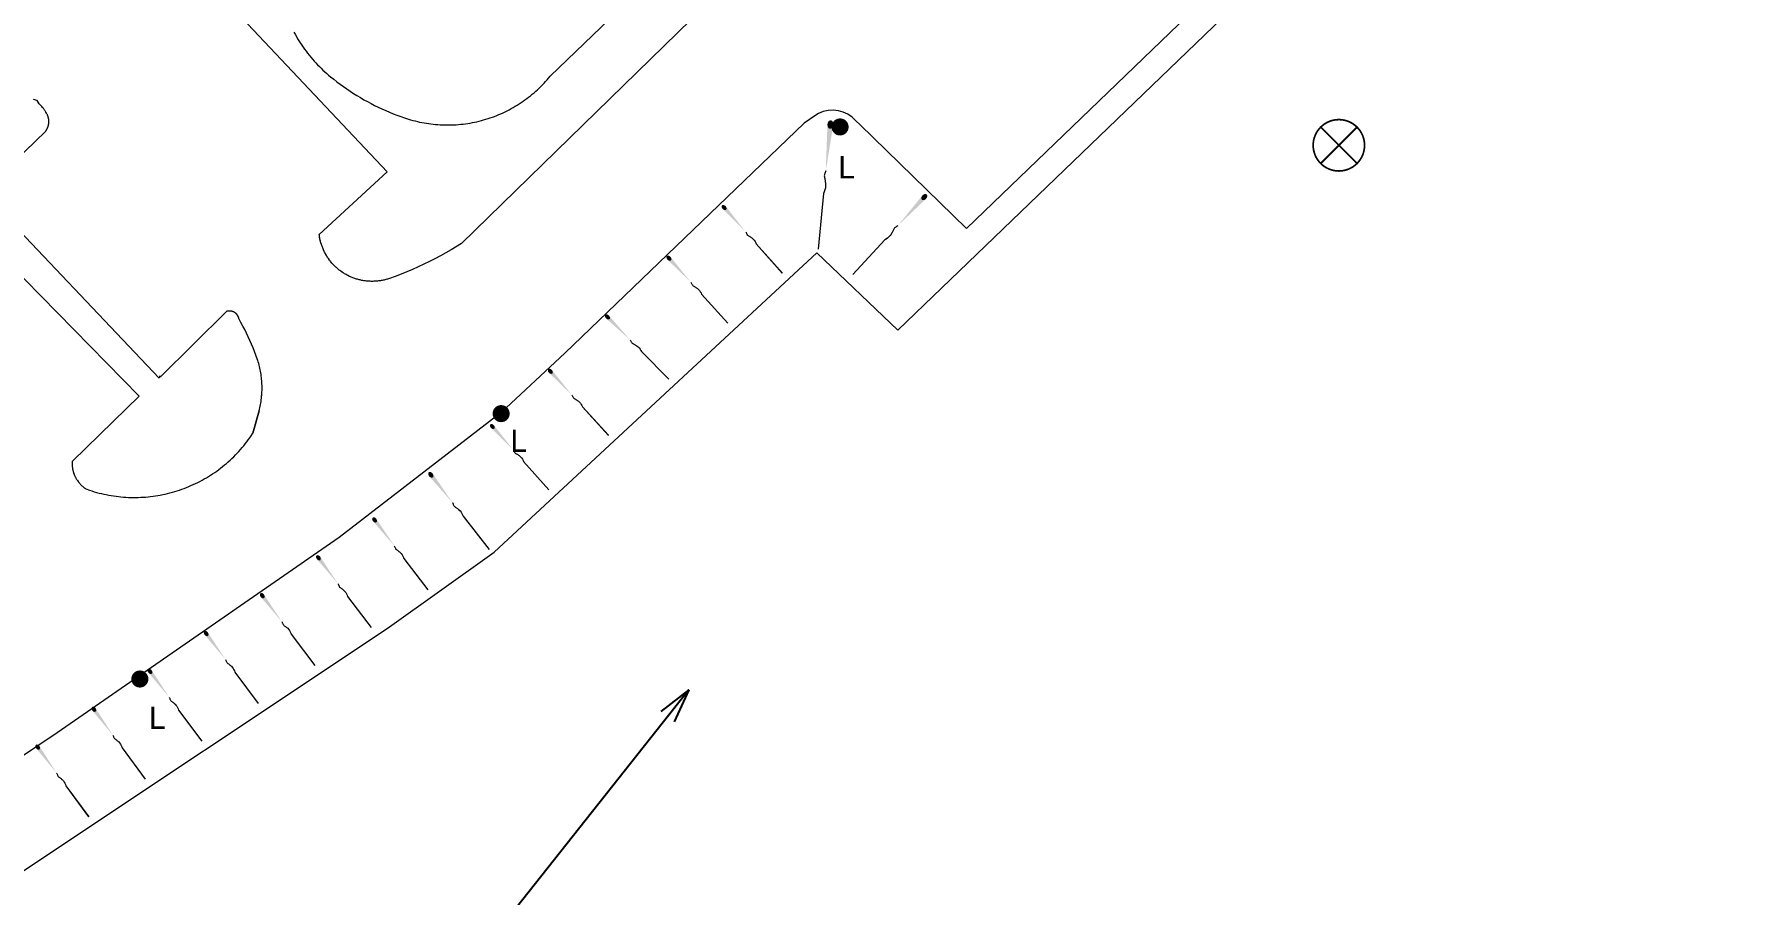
# Model space of a CAD drawing. Header units: millimetres. Extents: x 833924389 to 835767163, y 817400000 to 818811854.
# Drawn here: x 834333144 to 834432562, y 818081099 to 818131342 of the extents above; entities that cross this region are included whole.
import ezdxf

# ---------------------------------------------------------------- set-up
doc = ezdxf.new("R2010")
doc.units = ezdxf.units.MM
doc.header["$LTSCALE"] = 10
doc.header["$MEASUREMENT"] = 0
doc.layers.add('01_Base_Plan', color=5, linetype='Continuous', lineweight=5)
doc.layers.add('11_Text', color=7, linetype='Continuous', lineweight=25)
doc.layers.add('VPA0501S11', color=7, linetype='Continuous')
doc.styles.add('11NW23D$0$Style-WORKING', font='WORKING.shx')
doc.styles.add('1_2.5mm', font='arial.ttf', dxfattribs={"width": 0.8, "height": 0.0025})
doc.dimstyles.get("Standard").update_dxf_attribs({"dimtxt": 0.18, "dimasz": 0.18, "dimexe": 0.18, "dimexo": 0.0625, "dimgap": 0.09, "dimtad": 0, "dimtih": 1, "dimtoh": 1, "dimdec": 4, "dimzin": 1, "dimdsep": 46, "dimtxsty": '1_2.5mm', "dimcen": 0, "dimadec": 0, "dimazin": 0, "dimtfac": 1, "dimtdec": 4, "dimtofl": 0, "dimtmove": 0, "dimatfit": 3, "dimfxl": 0, "dimtolj": 1, "dimtzin": 1, "dimarcsym": 0})

# ---------------------------------------------------------------- blocks, each defined once
blk = doc.blocks.new('11NW23D$0$SLOPE_119')
at = {"layer": '01_Base_Plan', "linetype": 'Continuous'}
h = blk.add_hatch(color=256, dxfattribs=at)
edge = h.paths.add_edge_path()
edge.add_ellipse((0.249, 0), major_axis=(0.248, 0), ratio=0.683333, start_angle=0, end_angle=360)
blk.add_line((4.294, -0.001), (7.564, -0.001), dxfattribs=at)
at = {"layer": '01_Base_Plan', "linetype": 'Continuous', "flags": 128}
blk.add_lwpolyline([(2.969, -0.001), (3.019, -0.012), (3.068, -0.024), (3.118, -0.035), (3.168, -0.048), (3.217, -0.059), (3.267, -0.062), (3.317, -0.052), (3.366, -0.035), (3.416, -0.016), (3.466, -0.001), (3.516, 0.011), (3.565, 0.022), (3.615, 0.034), (3.665, 0.045), (3.714, 0.057), (3.829, 0.071), (3.954, 0.07), (4.079, 0.053), (4.195, 0.028), (4.294, -0.001)], dxfattribs=at)
at = {"layer": '01_Base_Plan', "linetype": 'Continuous', "extrusion": (0, 0, -1)}
blk.add_solid([(-2.969, -0.001), (-0.249, 0.17), (-0.249, -0.17)], dxfattribs=at)
blk = doc.blocks.new('11NW23D$0$SLOPE_121')
at = {"layer": '01_Base_Plan', "linetype": 'Continuous'}
h = blk.add_hatch(color=256, dxfattribs=at)
edge = h.paths.add_edge_path()
edge.add_ellipse((0.209, 0), major_axis=(0.209, 0), ratio=0.683333, start_angle=0, end_angle=360)
blk.add_line((3.609, -0.001), (6.356, -0.001), dxfattribs=at)
at = {"layer": '01_Base_Plan', "linetype": 'Continuous', "flags": 128}
blk.add_lwpolyline([(2.494, -0.001), (2.536, -0.011), (2.578, -0.02), (2.62, -0.03), (2.661, -0.04), (2.704, -0.049), (2.745, -0.052), (2.788, -0.044), (2.829, -0.029), (2.871, -0.013), (2.913, -0.001), (2.954, 0.009), (2.995, 0.019), (3.038, 0.028), (3.08, 0.038), (3.121, 0.048), (3.218, 0.061), (3.323, 0.058), (3.427, 0.045), (3.526, 0.024), (3.609, -0.001)], dxfattribs=at)
at = {"layer": '01_Base_Plan', "linetype": 'Continuous', "extrusion": (0, 0, -1)}
blk.add_solid([(-2.494, -0.001), (-0.209, 0.143), (-0.21, -0.143)], dxfattribs=at)
blk = doc.blocks.new('11NW23D$0$SLOPE_122')
at = {"layer": '01_Base_Plan', "linetype": 'Continuous'}
h = blk.add_hatch(color=256, dxfattribs=at)
edge = h.paths.add_edge_path()
edge.add_ellipse((0.174, 0), major_axis=(0.174, 0), ratio=0.683333, start_angle=0, end_angle=360)
blk.add_line((3.007, -0.001), (5.296, 0), dxfattribs=at)
at = {"layer": '01_Base_Plan', "linetype": 'Continuous', "flags": 128}
blk.add_lwpolyline([(2.078, -0.001), (2.114, -0.009), (2.148, -0.017), (2.183, -0.025), (2.218, -0.033), (2.252, -0.041), (2.287, -0.044), (2.323, -0.037), (2.358, -0.025), (2.392, -0.011), (2.427, -0.001), (2.461, 0.008), (2.496, 0.015), (2.531, 0.023), (2.565, 0.032), (2.6, 0.039), (2.681, 0.051), (2.768, 0.048), (2.856, 0.037), (2.937, 0.02), (3.007, -0.001)], dxfattribs=at)
at = {"layer": '01_Base_Plan', "linetype": 'Continuous'}
blk.add_solid([(2.078, -0.001), (0.174, 0.118), (0.174, -0.119)], dxfattribs=at)
blk = doc.blocks.new('11NW23D$0$SLOPE_124')
at = {"layer": '01_Base_Plan', "linetype": 'Continuous'}
h = blk.add_hatch(color=256, dxfattribs=at)
edge = h.paths.add_edge_path()
edge.add_ellipse((0.174, 0), major_axis=(0.174, 0), ratio=0.683333, start_angle=0, end_angle=360)
blk.add_line((3.004, 0), (5.292, -0.001), dxfattribs=at)
at = {"layer": '01_Base_Plan', "linetype": 'Continuous', "flags": 128}
blk.add_lwpolyline([(2.077, 0), (2.112, -0.009), (2.147, -0.017), (2.181, -0.025), (2.216, -0.033), (2.251, -0.041), (2.286, -0.043), (2.321, -0.037), (2.355, -0.025), (2.39, -0.011), (2.425, -0.001), (2.46, 0.007), (2.495, 0.016), (2.529, 0.024), (2.565, 0.032), (2.599, 0.04), (2.679, 0.051), (2.766, 0.049), (2.854, 0.038), (2.935, 0.02), (3.004, 0)], dxfattribs=at)
at = {"layer": '01_Base_Plan', "linetype": 'Continuous'}
blk.add_solid([(2.077, 0), (0.174, 0.119), (0.174, -0.119)], dxfattribs=at)
blk = doc.blocks.new('11NW23D$0$SLOPE_126')
at = {"layer": '01_Base_Plan', "linetype": 'Continuous'}
h = blk.add_hatch(color=256, dxfattribs=at)
edge = h.paths.add_edge_path()
edge.add_ellipse((0.173, 0), major_axis=(0.174, 0), ratio=0.683333, start_angle=0, end_angle=360)
blk.add_line((3.001, -0.001), (5.286, -0.001), dxfattribs=at)
at = {"layer": '01_Base_Plan', "linetype": 'Continuous', "flags": 128}
blk.add_lwpolyline([(2.074, -0.001), (2.109, -0.009), (2.144, -0.017), (2.179, -0.026), (2.214, -0.033), (2.249, -0.041), (2.283, -0.044), (2.318, -0.037), (2.353, -0.025), (2.387, -0.012), (2.422, -0.001), (2.457, 0.007), (2.492, 0.015), (2.526, 0.023), (2.561, 0.031), (2.596, 0.039), (2.676, 0.05), (2.763, 0.048), (2.85, 0.037), (2.932, 0.02), (3.001, -0.001)], dxfattribs=at)
at = {"layer": '01_Base_Plan', "linetype": 'Continuous', "extrusion": (0, 0, -1)}
blk.add_solid([(-2.074, -0.001), (-0.173, 0.119), (-0.173, -0.119)], dxfattribs=at)
blk = doc.blocks.new('11NW23D$0$SLOPE_128')
at = {"layer": '01_Base_Plan', "linetype": 'Continuous'}
h = blk.add_hatch(color=256, dxfattribs=at)
edge = h.paths.add_edge_path()
edge.add_ellipse((0.172, 0), major_axis=(0.172, 0), ratio=0.683333, start_angle=0, end_angle=360)
blk.add_line((2.965, 0), (5.222, -0.001), dxfattribs=at)
at = {"layer": '01_Base_Plan', "linetype": 'Continuous', "flags": 128}
blk.add_lwpolyline([(2.049, -0.001), (2.084, -0.009), (2.117, -0.017), (2.152, -0.024), (2.187, -0.032), (2.221, -0.041), (2.255, -0.043), (2.289, -0.036), (2.324, -0.025), (2.358, -0.011), (2.393, -0.001), (2.427, 0.007), (2.461, 0.015), (2.496, 0.023), (2.53, 0.031), (2.564, 0.039), (2.643, 0.05), (2.729, 0.048), (2.816, 0.036), (2.897, 0.02), (2.965, 0)], dxfattribs=at)
at = {"layer": '01_Base_Plan', "linetype": 'Continuous', "extrusion": (0, 0, -1)}
blk.add_solid([(-2.049, -0.001), (-0.171, 0.117), (-0.172, -0.117)], dxfattribs=at)
blk = doc.blocks.new('11NW23D$0$SLOPE_129')
at = {"layer": '01_Base_Plan', "linetype": 'Continuous'}
h = blk.add_hatch(color=256, dxfattribs=at)
edge = h.paths.add_edge_path()
edge.add_ellipse((0.168, 0), major_axis=(0.168, 0), ratio=0.683333, start_angle=0, end_angle=360)
blk.add_line((2.904, -0.001), (5.117, -0.001), dxfattribs=at)
at = {"layer": '01_Base_Plan', "linetype": 'Continuous', "flags": 128}
blk.add_lwpolyline([(2.008, 0), (2.041, -0.008), (2.076, -0.016), (2.109, -0.024), (2.143, -0.032), (2.176, -0.04), (2.21, -0.042), (2.243, -0.036), (2.277, -0.024), (2.311, -0.01), (2.344, 0), (2.378, 0.007), (2.411, 0.015), (2.445, 0.023), (2.479, 0.031), (2.513, 0.038), (2.59, 0.048), (2.674, 0.047), (2.759, 0.036), (2.837, 0.019), (2.904, -0.001)], dxfattribs=at)
at = {"layer": '01_Base_Plan', "linetype": 'Continuous'}
blk.add_solid([(2.008, 0), (0.169, 0.115), (0.168, -0.115)], dxfattribs=at)
blk = doc.blocks.new('11NW23D$0$SLOPE_131')
at = {"layer": '01_Base_Plan', "linetype": 'Continuous'}
h = blk.add_hatch(color=256, dxfattribs=at)
edge = h.paths.add_edge_path()
edge.add_ellipse((0.188, 0), major_axis=(0.188, 0), ratio=0.683333, start_angle=0, end_angle=360)
blk.add_line((3.248, 0), (5.721, 0), dxfattribs=at)
at = {"layer": '01_Base_Plan', "linetype": 'Continuous', "flags": 128}
blk.add_lwpolyline([(2.246, -0.001), (2.283, -0.01), (2.321, -0.018), (2.358, -0.027), (2.396, -0.035), (2.433, -0.044), (2.471, -0.047), (2.509, -0.04), (2.546, -0.027), (2.584, -0.012), (2.622, -0.001), (2.659, 0.008), (2.697, 0.017), (2.734, 0.026), (2.772, 0.034), (2.809, 0.043), (2.896, 0.054), (2.991, 0.052), (3.086, 0.04), (3.173, 0.021), (3.248, 0)], dxfattribs=at)
at = {"layer": '01_Base_Plan', "linetype": 'Continuous'}
blk.add_solid([(2.246, -0.001), (0.188, 0.128), (0.188, -0.128)], dxfattribs=at)
blk = doc.blocks.new('11NW23D$0$SLOPE_132')
at = {"layer": '01_Base_Plan', "linetype": 'Continuous'}
h = blk.add_hatch(color=256, dxfattribs=at)
edge = h.paths.add_edge_path()
edge.add_ellipse((0.174, 0), major_axis=(0.174, 0), ratio=0.683333, start_angle=0, end_angle=360)
blk.add_line((3.008, -0.001), (5.298, -0.001), dxfattribs=at)
at = {"layer": '01_Base_Plan', "linetype": 'Continuous', "flags": 128}
blk.add_lwpolyline([(2.079, -0.002), (2.114, -0.009), (2.149, -0.017), (2.183, -0.025), (2.219, -0.033), (2.254, -0.041), (2.289, -0.044), (2.323, -0.037), (2.358, -0.025), (2.393, -0.011), (2.427, -0.001), (2.462, 0.007), (2.497, 0.016), (2.532, 0.023), (2.567, 0.032), (2.601, 0.04), (2.682, 0.05), (2.77, 0.048), (2.857, 0.037), (2.939, 0.019), (3.008, -0.001)], dxfattribs=at)
at = {"layer": '01_Base_Plan', "linetype": 'Continuous', "extrusion": (0, 0, -1)}
blk.add_solid([(-2.079, -0.002), (-0.174, 0.119), (-0.175, -0.119)], dxfattribs=at)
blk = doc.blocks.new('11NW23D$0$SLOPE_134')
at = {"layer": '01_Base_Plan', "linetype": 'Continuous'}
h = blk.add_hatch(color=256, dxfattribs=at)
edge = h.paths.add_edge_path()
edge.add_ellipse((0.174, 0), major_axis=(0.174, 0), ratio=0.683333, start_angle=0, end_angle=360)
blk.add_line((3, -0.001), (5.285, 0), dxfattribs=at)
at = {"layer": '01_Base_Plan', "linetype": 'Continuous', "flags": 128}
blk.add_lwpolyline([(2.075, -0.001), (2.109, -0.009), (2.144, -0.017), (2.178, -0.025), (2.213, -0.033), (2.248, -0.042), (2.283, -0.044), (2.317, -0.036), (2.352, -0.025), (2.387, -0.011), (2.422, -0.001), (2.456, 0.008), (2.491, 0.016), (2.525, 0.023), (2.561, 0.032), (2.595, 0.039), (2.676, 0.05), (2.762, 0.048), (2.85, 0.037), (2.931, 0.02), (3, -0.001)], dxfattribs=at)
at = {"layer": '01_Base_Plan', "linetype": 'Continuous', "extrusion": (0, 0, -1)}
blk.add_solid([(-2.075, -0.001), (-0.173, 0.118), (-0.174, -0.119)], dxfattribs=at)
blk = doc.blocks.new('11NW23D$0$SLOPE_135')
at = {"layer": '01_Base_Plan', "linetype": 'Continuous'}
h = blk.add_hatch(color=256, dxfattribs=at)
edge = h.paths.add_edge_path()
edge.add_ellipse((0.174, 0), major_axis=(0.173, 0), ratio=0.683333, start_angle=0, end_angle=360)
blk.add_line((2.992, -0.001), (5.271, 0), dxfattribs=at)
at = {"layer": '01_Base_Plan', "linetype": 'Continuous', "flags": 128}
blk.add_lwpolyline([(2.069, -0.001), (2.103, -0.009), (2.139, -0.016), (2.173, -0.025), (2.207, -0.033), (2.243, -0.041), (2.277, -0.043), (2.311, -0.036), (2.346, -0.025), (2.381, -0.011), (2.416, -0.001), (2.45, 0.007), (2.485, 0.015), (2.519, 0.024), (2.554, 0.032), (2.588, 0.04), (2.669, 0.05), (2.755, 0.048), (2.842, 0.037), (2.923, 0.02), (2.992, -0.001)], dxfattribs=at)
at = {"layer": '01_Base_Plan', "linetype": 'Continuous', "extrusion": (0, 0, -1)}
blk.add_solid([(-2.069, -0.001), (-0.174, 0.118), (-0.174, -0.118)], dxfattribs=at)
blk = doc.blocks.new('11NW23D$0$SLOPE_137')
at = {"layer": '01_Base_Plan', "linetype": 'Continuous'}
h = blk.add_hatch(color=256, dxfattribs=at)
edge = h.paths.add_edge_path()
edge.add_ellipse((0.172, 0), major_axis=(0.173, 0), ratio=0.683333, start_angle=0, end_angle=360)
blk.add_line((2.984, -0.001), (5.257, -0.001), dxfattribs=at)
at = {"layer": '01_Base_Plan', "linetype": 'Continuous', "flags": 128}
blk.add_lwpolyline([(2.062, -0.001), (2.098, -0.008), (2.132, -0.016), (2.167, -0.025), (2.201, -0.033), (2.236, -0.041), (2.27, -0.043), (2.304, -0.036), (2.339, -0.025), (2.374, -0.011), (2.408, 0), (2.443, 0.008), (2.477, 0.015), (2.512, 0.023), (2.547, 0.031), (2.58, 0.04), (2.66, 0.05), (2.747, 0.048), (2.834, 0.037), (2.915, 0.02), (2.984, -0.001)], dxfattribs=at)
at = {"layer": '01_Base_Plan', "linetype": 'Continuous'}
blk.add_solid([(2.062, -0.001), (0.173, 0.118), (0.172, -0.118)], dxfattribs=at)
blk = doc.blocks.new('11NW23D$0$SLOPE_138')
at = {"layer": '01_Base_Plan', "linetype": 'Continuous'}
h = blk.add_hatch(color=256, dxfattribs=at)
edge = h.paths.add_edge_path()
edge.add_ellipse((0.172, 0), major_axis=(0.172, 0), ratio=0.683333, start_angle=0, end_angle=360)
blk.add_line((2.976, -0.001), (5.243, -0.001), dxfattribs=at)
at = {"layer": '01_Base_Plan', "linetype": 'Continuous', "flags": 128}
blk.add_lwpolyline([(2.058, 0), (2.092, -0.008), (2.127, -0.016), (2.161, -0.024), (2.195, -0.032), (2.23, -0.041), (2.264, -0.043), (2.298, -0.036), (2.333, -0.024), (2.368, -0.011), (2.402, -0.001), (2.436, 0.007), (2.471, 0.015), (2.505, 0.023), (2.54, 0.031), (2.574, 0.039), (2.654, 0.05), (2.74, 0.049), (2.827, 0.037), (2.908, 0.019), (2.976, -0.001)], dxfattribs=at)
at = {"layer": '01_Base_Plan', "linetype": 'Continuous', "extrusion": (0, 0, -1)}
blk.add_solid([(-2.058, 0), (-0.172, 0.118), (-0.172, -0.117)], dxfattribs=at)
blk = doc.blocks.new('11NW23D$0$SLOPE_140')
at = {"layer": '01_Base_Plan', "linetype": 'Continuous'}
h = blk.add_hatch(color=256, dxfattribs=at)
edge = h.paths.add_edge_path()
edge.add_ellipse((0.172, 0), major_axis=(0.172, 0), ratio=0.683333, start_angle=0, end_angle=360)
blk.add_line((2.969, 0), (5.229, -0.001), dxfattribs=at)
at = {"layer": '01_Base_Plan', "linetype": 'Continuous', "flags": 128}
blk.add_lwpolyline([(2.052, 0), (2.087, -0.008), (2.121, -0.016), (2.156, -0.025), (2.19, -0.032), (2.225, -0.041), (2.259, -0.043), (2.293, -0.035), (2.327, -0.024), (2.362, -0.011), (2.396, 0), (2.43, 0.008), (2.465, 0.016), (2.499, 0.024), (2.533, 0.032), (2.568, 0.04), (2.647, 0.05), (2.734, 0.048), (2.82, 0.037), (2.901, 0.02), (2.969, 0)], dxfattribs=at)
at = {"layer": '01_Base_Plan', "linetype": 'Continuous'}
blk.add_solid([(2.052, 0), (0.172, 0.118), (0.172, -0.117)], dxfattribs=at)
blk = doc.blocks.new('11NW23D$0$SLOPE_141')
at = {"layer": '01_Base_Plan', "linetype": 'Continuous'}
h = blk.add_hatch(color=256, dxfattribs=at)
edge = h.paths.add_edge_path()
edge.add_ellipse((0.171, 0), major_axis=(0.171, 0), ratio=0.683333, start_angle=0, end_angle=360)
blk.add_line((2.96, -0.001), (5.216, 0), dxfattribs=at)
at = {"layer": '01_Base_Plan', "linetype": 'Continuous', "flags": 128}
blk.add_lwpolyline([(2.047, -0.001), (2.081, -0.009), (2.115, -0.016), (2.15, -0.025), (2.184, -0.033), (2.219, -0.041), (2.253, -0.043), (2.287, -0.036), (2.321, -0.025), (2.355, -0.012), (2.39, -0.001), (2.425, 0.007), (2.458, 0.015), (2.493, 0.023), (2.527, 0.032), (2.561, 0.039), (2.641, 0.049), (2.726, 0.047), (2.812, 0.036), (2.892, 0.019), (2.96, -0.001)], dxfattribs=at)
at = {"layer": '01_Base_Plan', "linetype": 'Continuous', "extrusion": (0, 0, -1)}
blk.add_solid([(-2.047, -0.001), (-0.171, 0.116), (-0.172, -0.118)], dxfattribs=at)
blk = doc.blocks.new('11NW23D$0$UTILP')
at = {"layer": '01_Base_Plan', "linetype": 'Continuous'}
h = blk.add_hatch(color=256, dxfattribs=at)
edge = h.paths.add_edge_path()
edge.add_arc((0, 0), 0.5, 0, 360)
blk = doc.blocks.new('TerminatorOpen_0.5')
at = {"color": 0, "linetype": 'ByBlock', "lineweight": -2}
for q in [(-1, 0.25), (-1, 0), (-1, -0.25)]:
    blk.add_line((0, 0), q, dxfattribs=at)

msp = doc.modelspace()

# ---------------------------------------------------------------- hatches: boundary and pattern name
at = {"layer": '01_Base_Plan'}
h = msp.add_hatch(color=256, dxfattribs=at)
edge = h.paths.add_edge_path()
edge.add_ellipse((834379606, 818126064), major_axis=(-24, -247), ratio=0.683333, start_angle=0, end_angle=360)
h = msp.add_hatch(color=256, dxfattribs=at)
edge = h.paths.add_edge_path()
edge.add_ellipse((834373407, 818121217), major_axis=(115, -130), ratio=0.683333, start_angle=0, end_angle=360)
h = msp.add_hatch(color=256, dxfattribs=at)
edge = h.paths.add_edge_path()
edge.add_ellipse((834385087, 818121827), major_axis=(-142, -153), ratio=0.683333, start_angle=0, end_angle=360)
h = msp.add_hatch(color=256, dxfattribs=at)
edge = h.paths.add_edge_path()
edge.add_ellipse((834370187, 818118260), major_axis=(117, -129), ratio=0.683333, start_angle=0, end_angle=360)
h = msp.add_hatch(color=256, dxfattribs=at)
edge = h.paths.add_edge_path()
edge.add_ellipse((834366601, 818114832), major_axis=(122, -124), ratio=0.683333, start_angle=0, end_angle=360)
h = msp.add_hatch(color=256, dxfattribs=at)
edge = h.paths.add_edge_path()
edge.add_ellipse((834363267, 818111660), major_axis=(115, -127), ratio=0.683333, start_angle=0, end_angle=360)
h = msp.add_hatch(color=256, dxfattribs=at)
edge = h.paths.add_edge_path()
edge.add_ellipse((834359883, 818108440), major_axis=(112, -125), ratio=0.683333, start_angle=0, end_angle=360)
h = msp.add_hatch(color=256, dxfattribs=at)
edge = h.paths.add_edge_path()
edge.add_ellipse((834356295, 818105617), major_axis=(115, -148), ratio=0.683333, start_angle=0, end_angle=360)
h = msp.add_hatch(color=256, dxfattribs=at)
edge = h.paths.add_edge_path()
edge.add_ellipse((834353010, 818102986), major_axis=(105, -138), ratio=0.683333, start_angle=0, end_angle=360)
h = msp.add_hatch(color=256, dxfattribs=at)
edge = h.paths.add_edge_path()
edge.add_ellipse((834349735, 818100776), major_axis=(105, -138), ratio=0.683333, start_angle=0, end_angle=360)
h = msp.add_hatch(color=256, dxfattribs=at)
edge = h.paths.add_edge_path()
edge.add_ellipse((834346459, 818098566), major_axis=(104, -138), ratio=0.683333, start_angle=0, end_angle=360)
h = msp.add_hatch(color=256, dxfattribs=at)
edge = h.paths.add_edge_path()
edge.add_ellipse((834343184, 818096356), major_axis=(103, -138), ratio=0.683333, start_angle=0, end_angle=360)
h = msp.add_hatch(color=256, dxfattribs=at)
edge = h.paths.add_edge_path()
edge.add_ellipse((834339909, 818094146), major_axis=(102, -138), ratio=0.683333, start_angle=0, end_angle=360)
h = msp.add_hatch(color=256, dxfattribs=at)
edge = h.paths.add_edge_path()
edge.add_ellipse((834336633, 818091936), major_axis=(102, -138), ratio=0.683333, start_angle=0, end_angle=360)
h = msp.add_hatch(color=256, dxfattribs=at)
edge = h.paths.add_edge_path()
edge.add_ellipse((834333358, 818089725), major_axis=(101, -138), ratio=0.683333, start_angle=0, end_angle=360)

# ---------------------------------------------------------------- linework, layer by layer
for p, q in [((834379211, 818122038), (834378892, 818118784)), ((834382778, 818119332), (834380913, 818117315)), ((834375285, 818119096), (834376804, 818117383)), ((834372092, 818116167), (834373632, 818114475)), ((834368586, 818112819), (834370191, 818111192)), ((834365145, 818109593), (834366663, 818107923)), ((834361707, 818106400), (834363182, 818104751)), ((834358173, 818103202), (834359691, 818101250)), ((834354727, 818100732), (834356115, 818098910)), ((834351439, 818098522), (834352818, 818096700)), ((834348151, 818096312), (834349520, 818094490)), ((834344864, 818094101), (834346222, 818092279)), ((834341576, 818091891), (834342924, 818090069)), ((834338288, 818089681), (834339626, 818087859)), ((834335000, 818087471), (834336329, 818085649))]:
    msp.add_line(p, q, dxfattribs=at)
at = {"layer": '01_Base_Plan', "linetype": 'Continuous'}
msp.add_line((834346278, 818109350), (834345907, 818108041), dxfattribs=at)
at = {"layer": '01_Base_Plan', "linetype": 'Continuous', "flags": 128}
for points in [[(834348305, 818131456), (834348375, 818131327), (834348448, 818131198), (834348523, 818131071), (834348600, 818130945), (834348679, 818130821), (834348760, 818130697), (834348843, 818130576), (834348929, 818130456), (834349017, 818130337), (834349106, 818130220), (834349198, 818130104), (834349292, 818129990), (834349388, 818129878), (834349485, 818129767), (834349585, 818129659), (834349687, 818129551), (834349790, 818129446), (834349895, 818129343), (834350002, 818129241), (834350111, 818129141), (834350221, 818129043), (834350333, 818128947), (834350447, 818128854), (834350631, 818128704), (834350817, 818128559), (834351005, 818128416), (834351196, 818128277), (834351390, 818128141), (834351586, 818128008), (834351784, 818127879), (834351984, 818127753), (834352187, 818127631), (834352391, 818127513), (834352598, 818127398), (834352807, 818127286), (834353017, 818127179), (834353229, 818127075), (834353444, 818126974), (834353660, 818126878), (834353877, 818126785), (834354096, 818126696), (834354317, 818126611), (834354539, 818126530), (834354762, 818126453), (834354987, 818126379), (834355116, 818126340), (834355246, 818126304), (834355376, 818126270), (834355507, 818126238), (834355639, 818126208), (834355771, 818126181), (834355903, 818126156), (834356036, 818126134), (834356169, 818126113), (834356303, 818126095), (834356437, 818126080), (834356571, 818126066), (834356705, 818126055), (834356840, 818126047), (834356974, 818126040), (834357109, 818126036), (834357244, 818126035), (834357379, 818126036), (834357513, 818126039), (834357648, 818126044), (834357782, 818126052), (834357917, 818126062), (834358051, 818126075), (834358185, 818126090), (834358319, 818126107), (834358452, 818126126), (834358585, 818126148), (834358718, 818126172), (834358850, 818126199), (834358981, 818126228), (834359112, 818126259), (834359243, 818126292), (834359373, 818126328), (834359502, 818126366), (834359631, 818126406), (834359759, 818126448), (834359886, 818126493), (834360012, 818126540), (834360138, 818126589), (834360263, 818126640), (834360386, 818126693), (834360509, 818126749), (834360631, 818126806), (834360752, 818126866), (834360871, 818126928), (834360990, 818126992), (834361108, 818127058), (834361224, 818127126), (834361339, 818127196), (834361453, 818127268), (834361565, 818127342), (834361677, 818127418), (834361787, 818127496), (834361895, 818127576), (834362002, 818127658), (834362108, 818127742), (834362212, 818127827), (834362315, 818127914), (834362416, 818128003), (834362516, 818128094), (834362614, 818128187), (834362710, 818128281), (834362805, 818128377), (834362898, 818128474), (834362989, 818128573), (834363079, 818128674), (834363167, 818128776), (834363253, 818128880), (834415802, 818179402)], [(834268700, 818039890), (834310980, 818068170), (834353750, 818096640), (834359990, 818101110), (834378810, 818118580), (834383550, 818114060), (834422920, 818151970), (834427020, 818152100), (834432562, 818160364)], [(834422611, 818153761), (834387557, 818119990), (834381324, 818126064), (834381096, 818126286), (834380880, 818126494), (834380633, 818126663), (834380361, 818126790), (834380072, 818126869), (834379774, 818126900), (834379475, 818126881), (834379183, 818126813), (834378906, 818126698), (834378759, 818126606), (834378081, 818126141)], [(834387222, 818147557), (834358087, 818119120), (834357480, 818118749), (834357166, 818118569), (834356849, 818118394), (834356530, 818118225), (834356207, 818118062), (834355882, 818117904), (834355554, 818117751), (834355223, 818117605), (834354890, 818117464), (834354554, 818117330), (834354217, 818117201), (834353877, 818117078), (834353825, 818117060), (834353773, 818117044), (834353721, 818117029), (834353669, 818117014), (834353616, 818117001), (834353564, 818116988), (834353511, 818116976), (834353457, 818116966), (834353404, 818116956), (834353351, 818116947), (834353297, 818116939), (834353243, 818116932), (834353189, 818116926), (834353135, 818116920), (834353081, 818116916), (834353027, 818116913), (834352973, 818116911), (834352919, 818116909), (834352864, 818116909), (834352810, 818116909), (834352756, 818116911), (834352702, 818116913), (834352647, 818116917), (834352593, 818116921), (834352539, 818116926), (834352485, 818116932), (834352432, 818116940), (834352378, 818116948), (834352324, 818116957), (834352271, 818116966), (834352218, 818116977), (834352165, 818116989), (834352112, 818117002), (834352060, 818117016), (834352007, 818117030), (834351955, 818117045), (834351904, 818117062), (834351852, 818117079), (834351801, 818117097), (834351750, 818117116), (834351700, 818117136), (834351650, 818117157), (834351600, 818117179), (834351551, 818117201), (834351502, 818117225), (834351453, 818117249), (834351405, 818117274), (834351357, 818117300), (834351310, 818117327), (834351264, 818117354), (834351217, 818117383), (834351172, 818117412), (834351126, 818117442), (834351082, 818117473), (834351038, 818117504), (834350994, 818117537), (834350951, 818117570), (834350909, 818117603), (834350867, 818117638), (834350825, 818117673), (834350785, 818117709), (834350745, 818117746), (834350706, 818117784), (834350667, 818117822), (834350629, 818117860), (834350592, 818117900), (834350555, 818117940), (834350519, 818117980), (834350484, 818118022), (834350449, 818118064), (834350416, 818118106), (834350383, 818118149), (834350351, 818118193), (834350319, 818118237), (834350288, 818118282), (834350259, 818118327), (834350229, 818118373), (834350201, 818118419), (834350174, 818118466), (834350147, 818118513), (834350121, 818118561), (834350096, 818118609), (834350072, 818118658), (834350049, 818118707), (834350026, 818118756), (834350005, 818118806), (834349984, 818118856), (834349964, 818118907), (834349945, 818118957), (834349927, 818119009), (834349910, 818119060), (834349894, 818119112), (834349878, 818119164), (834349864, 818119216), (834349851, 818119269), (834349838, 818119322), (834349826, 818119375), (834349816, 818119428), (834349806, 818119481), (834349797, 818119534), (834349789, 818119588), (834349782, 818119642), (834353752, 818123293), (834344952, 818132618)], [(834340488, 818111393), (834340435, 818111260), (834330134, 818122107), (834333824, 818125684), (834333833, 818125697), (834333843, 818125710), (834333852, 818125723), (834333860, 818125736), (834333869, 818125750), (834333877, 818125763), (834333885, 818125777), (834333893, 818125791), (834333901, 818125805), (834333908, 818125819), (834333915, 818125834), (834333922, 818125848), (834333929, 818125863), (834333935, 818125877), (834333941, 818125892), (834333947, 818125907), (834333953, 818125922), (834333958, 818125937), (834333963, 818125953), (834333968, 818125968), (834333972, 818125983), (834333976, 818125999), (834333980, 818126014), (834333984, 818126030), (834333988, 818126045), (834333991, 818126061), (834333994, 818126077), (834333996, 818126092), (834333999, 818126108), (834334001, 818126124), (834334002, 818126140), (834334004, 818126156), (834334005, 818126172), (834334006, 818126188), (834334007, 818126204), (834334007, 818126220), (834334007, 818126236), (834334007, 818126252), (834334007, 818126268), (834334006, 818126284), (834334005, 818126300), (834334004, 818126316), (834334002, 818126332), (834334000, 818126348), (834333998, 818126363), (834333996, 818126379), (834333993, 818126395), (834333990, 818126411), (834333987, 818126426), (834333983, 818126442), (834333979, 818126458), (834333975, 818126473), (834333971, 818126488), (834333967, 818126504), (834333962, 818126519), (834333957, 818126534), (834333951, 818126549), (834333946, 818126564), (834333940, 818126579), (834333934, 818126594), (834333927, 818126609), (834333920, 818126623), (834333904, 818126656), (834333887, 818126689), (834333870, 818126722), (834333852, 818126754), (834333834, 818126786), (834333814, 818126817), (834333795, 818126848), (834333775, 818126879), (834333754, 818126910), (834333733, 818126940), (834333711, 818126970), (834333689, 818126999), (834333666, 818127028), (834333643, 818127057), (834333619, 818127085), (834333595, 818127113), (834333570, 818127140), (834333545, 818127167), (834333519, 818127193), (834333493, 818127220), (834333466, 818127245), (834333439, 818127270), (834333434, 818127275), (834333316, 818127469), (834333112, 818127532)], [(834328777, 818120899), (834339283, 818110203), (834337778, 818108743), (834335362, 818106400), (834335361, 818106368), (834335360, 818106336), (834335360, 818106304), (834335360, 818106272), (834335361, 818106241), (834335362, 818106209), (834335362, 818106204), (834335364, 818106177), (834335367, 818106145), (834335370, 818106114), (834335373, 818106082), (834335377, 818106051), (834335382, 818106019), (834335387, 818105988), (834335393, 818105957), (834335399, 818105925), (834335406, 818105894), (834335414, 818105863), (834335422, 818105833), (834335430, 818105802), (834335439, 818105772), (834335449, 818105741), (834335459, 818105711), (834335469, 818105681), (834335481, 818105651), (834335492, 818105622), (834335504, 818105592), (834335517, 818105563), (834335530, 818105534), (834335544, 818105505), (834335558, 818105477), (834335573, 818105449), (834335588, 818105421), (834335604, 818105393), (834335620, 818105366), (834335636, 818105339), (834335653, 818105312), (834335671, 818105285), (834335689, 818105259), (834335707, 818105233), (834335726, 818105208), (834335746, 818105182), (834335766, 818105158), (834335786, 818105133), (834335806, 818105109), (834335827, 818105085), (834335849, 818105062), (834335871, 818105038), (834335893, 818105016), (834335916, 818104993), (834335939, 818104972), (834335962, 818104950), (834335986, 818104929), (834336010, 818104908), (834336035, 818104888), (834336060, 818104868), (834336085, 818104849), (834336111, 818104830), (834336136, 818104812), (834336160, 818104795), (834336382, 818104719), (834336519, 818104675), (834336657, 818104633), (834336795, 818104593), (834336935, 818104556), (834337075, 818104522), (834337215, 818104489), (834337357, 818104460), (834337498, 818104432), (834337640, 818104408), (834337783, 818104385), (834337925, 818104365), (834338069, 818104348), (834338212, 818104333), (834338356, 818104321), (834338500, 818104311), (834338644, 818104304), (834338788, 818104299), (834338932, 818104297), (834339076, 818104297), (834339220, 818104300), (834339365, 818104305), (834339509, 818104313), (834339652, 818104323), (834339796, 818104336), (834339939, 818104351), (834340083, 818104369), (834340225, 818104389), (834340368, 818104412), (834340510, 818104437), (834340651, 818104465), (834340792, 818104495), (834340933, 818104528), (834341073, 818104563), (834341212, 818104601), (834341350, 818104641), (834341488, 818104683), (834341625, 818104728), (834341762, 818104775), (834341897, 818104825), (834342032, 818104876), (834342165, 818104931), (834342298, 818104987), (834342429, 818105046), (834342560, 818105108), (834342690, 818105171), (834342818, 818105237), (834342945, 818105305), (834343071, 818105375), (834343196, 818105447), (834343319, 818105522), (834343442, 818105598), (834343562, 818105677), (834343682, 818105758), (834343800, 818105841), (834343916, 818105926), (834344031, 818106013), (834344145, 818106102), (834344257, 818106193), (834344367, 818106286), (834344476, 818106380), (834344583, 818106477), (834344688, 818106576), (834344791, 818106676), (834344893, 818106778), (834344993, 818106882), (834345091, 818106988), (834345188, 818107095), (834345282, 818107204), (834345375, 818107315), (834345465, 818107427), (834345554, 818107541), (834345640, 818107656), (834345725, 818107773), (834345807, 818107891), (834345907, 818108041), (834346278, 818109351), (834346301, 818109442), (834346322, 818109533), (834346341, 818109624), (834346358, 818109715), (834346374, 818109807), (834346389, 818109899), (834346402, 818109991), (834346413, 818110084), (834346423, 818110176), (834346430, 818110269), (834346437, 818110362), (834346442, 818110455), (834346445, 818110548), (834346446, 818110641), (834346446, 818110734), (834346444, 818110827), (834346441, 818110920), (834346436, 818111013), (834346429, 818111106), (834346421, 818111199), (834346411, 818111292), (834346400, 818111384), (834346387, 818111476), (834346372, 818111568), (834346356, 818111660), (834346338, 818111751), (834346318, 818111842), (834346297, 818111933), (834346274, 818112023), (834346250, 818112113), (834346224, 818112203), (834346197, 818112292), (834346168, 818112380), (834346090, 818112599), (834346008, 818112817), (834345922, 818113034), (834345832, 818113249), (834345739, 818113462), (834345642, 818113674), (834345541, 818113884), (834345437, 818114092), (834345329, 818114298), (834345217, 818114502), (834345102, 818114705), (834345101, 818114715), (834345099, 818114724), (834345096, 818114734), (834345094, 818114744), (834345092, 818114754), (834345089, 818114763), (834345086, 818114773), (834345083, 818114782), (834345080, 818114792), (834345077, 818114801), (834345073, 818114811), (834345070, 818114820), (834345066, 818114829), (834345062, 818114838), (834345058, 818114847), (834345054, 818114856), (834345049, 818114865), (834345045, 818114874), (834345040, 818114883), (834345035, 818114892), (834345030, 818114900), (834345025, 818114909), (834345019, 818114917), (834345014, 818114926), (834345008, 818114934), (834345003, 818114942), (834344997, 818114950), (834344991, 818114958), (834344984, 818114966), (834344978, 818114974), (834344972, 818114981), (834344965, 818114989), (834344958, 818114996), (834344951, 818115003), (834344944, 818115010), (834344937, 818115017), (834344930, 818115024), (834344923, 818115031), (834344915, 818115038), (834344908, 818115044), (834344900, 818115051), (834344892, 818115057), (834344884, 818115063), (834344876, 818115069), (834344868, 818115075), (834344860, 818115080), (834344852, 818115086), (834344843, 818115091), (834344835, 818115097), (834344826, 818115102), (834344818, 818115107), (834344809, 818115111), (834344800, 818115116), (834344791, 818115121), (834344782, 818115125), (834344773, 818115129), (834344764, 818115133), (834344755, 818115137), (834344745, 818115141), (834344736, 818115144), (834344727, 818115147), (834344717, 818115151), (834344708, 818115154), (834344698, 818115157), (834344689, 818115159), (834344679, 818115162), (834344669, 818115164), (834344659, 818115166), (834344650, 818115168), (834344640, 818115170), (834344630, 818115172), (834344620, 818115173), (834344610, 818115175), (834344600, 818115176), (834344590, 818115177), (834344580, 818115178), (834344570, 818115178), (834344561, 818115179), (834344551, 818115179), (834344541, 818115179), (834344531, 818115179), (834344521, 818115179), (834344511, 818115178), (834344501, 818115178), (834344491, 818115177), (834344481, 818115176), (834344471, 818115175), (834344461, 818115174), (834344451, 818115172), (834344441, 818115171), (834344431, 818115169), (834344422, 818115167), (834344412, 818115165), (834344402, 818115163), (834344392, 818115160), (834344383, 818115157), (834344373, 818115155), (834344366, 818115152), (834340519, 818111329)]]:
    msp.add_lwpolyline(points, dxfattribs=at)
at = {"layer": '01_Base_Plan', "flags": 128}
for points in [[(834348305, 818131456), (834348375, 818131327), (834348448, 818131198), (834348523, 818131071), (834348600, 818130945), (834348679, 818130821), (834348760, 818130697), (834348843, 818130576), (834348929, 818130456), (834349017, 818130337), (834349106, 818130220), (834349198, 818130104), (834349292, 818129990), (834349388, 818129878), (834349485, 818129767), (834349585, 818129659), (834349687, 818129551), (834349790, 818129446), (834349895, 818129343), (834350002, 818129241), (834350111, 818129141), (834350221, 818129043), (834350333, 818128947), (834350447, 818128854), (834350631, 818128704), (834350817, 818128559), (834351005, 818128416), (834351196, 818128277), (834351390, 818128141), (834351586, 818128008), (834351784, 818127879), (834351984, 818127753), (834352187, 818127631), (834352391, 818127513), (834352598, 818127398), (834352807, 818127286), (834353017, 818127179), (834353229, 818127075), (834353444, 818126974), (834353660, 818126878), (834353877, 818126785), (834354096, 818126696), (834354317, 818126611), (834354539, 818126530), (834354762, 818126453), (834354987, 818126379), (834355116, 818126340), (834355246, 818126304), (834355376, 818126270), (834355507, 818126238), (834355639, 818126208), (834355771, 818126181), (834355903, 818126156), (834356036, 818126134), (834356169, 818126113), (834356303, 818126095), (834356437, 818126080), (834356571, 818126066), (834356705, 818126055), (834356840, 818126047), (834356974, 818126040), (834357109, 818126036), (834357244, 818126035), (834357379, 818126036), (834357513, 818126039), (834357648, 818126044), (834357782, 818126052), (834357917, 818126062), (834358051, 818126075), (834358185, 818126090), (834358319, 818126107), (834358452, 818126126), (834358585, 818126148), (834358718, 818126172), (834358850, 818126199), (834358981, 818126228), (834359112, 818126259), (834359243, 818126292), (834359373, 818126328), (834359502, 818126366), (834359631, 818126406), (834359759, 818126448), (834359886, 818126493), (834360012, 818126540), (834360138, 818126589), (834360263, 818126640), (834360386, 818126693), (834360509, 818126749), (834360631, 818126806), (834360752, 818126866), (834360871, 818126928), (834360990, 818126992), (834361108, 818127058), (834361224, 818127126), (834361339, 818127196), (834361453, 818127268), (834361565, 818127342), (834361677, 818127418), (834361787, 818127496), (834361895, 818127576), (834362002, 818127658), (834362108, 818127742), (834362212, 818127827), (834362315, 818127914), (834362416, 818128003), (834362516, 818128094), (834362614, 818128187), (834362710, 818128281), (834362805, 818128377), (834362898, 818128474), (834362989, 818128573), (834363079, 818128674), (834363167, 818128776), (834363253, 818128880), (834415802, 818179402)], [(834264367, 818036992), (834310980, 818068170), (834353750, 818096640), (834359990, 818101110), (834378810, 818118580), (834383550, 818114060), (834422920, 818151970), (834427020, 818152100), (834432562, 818160364)], [(834422611, 818153761), (834387557, 818119990), (834381324, 818126064), (834381096, 818126286), (834380880, 818126494), (834380633, 818126663), (834380361, 818126790), (834380072, 818126869), (834379774, 818126900), (834379475, 818126881), (834379183, 818126813), (834378906, 818126698), (834378759, 818126606), (834378081, 818126141)], [(834387222, 818147557), (834358087, 818119120), (834357480, 818118749), (834357166, 818118569), (834356849, 818118394), (834356530, 818118225), (834356207, 818118062), (834355882, 818117904), (834355554, 818117751), (834355223, 818117605), (834354890, 818117464), (834354554, 818117330), (834354217, 818117201), (834353877, 818117078), (834353825, 818117060), (834353773, 818117044), (834353669, 818117014), (834353616, 818117001), (834353564, 818116988), (834353511, 818116976), (834353457, 818116966), (834353404, 818116956), (834353351, 818116947), (834353297, 818116939), (834353243, 818116932), (834353135, 818116920), (834353081, 818116916), (834353027, 818116913), (834352919, 818116909), (834352810, 818116909), (834352702, 818116913), (834352647, 818116917), (834352593, 818116921), (834352539, 818116926), (834352485, 818116932), (834352432, 818116940), (834352378, 818116948), (834352324, 818116957), (834352271, 818116966), (834352218, 818116977), (834352165, 818116989), (834352112, 818117002), (834352060, 818117016), (834352007, 818117030), (834351955, 818117045), (834351904, 818117062), (834351852, 818117079), (834351801, 818117097), (834351750, 818117116), (834351700, 818117136), (834351650, 818117157), (834351600, 818117179), (834351551, 818117201), (834351453, 818117249), (834351405, 818117274), (834351357, 818117300), (834351310, 818117327), (834351264, 818117354), (834351217, 818117383), (834351172, 818117412), (834351126, 818117442), (834351038, 818117504), (834350994, 818117537), (834350951, 818117570), (834350909, 818117603), (834350825, 818117673), (834350785, 818117709), (834350745, 818117746), (834350667, 818117822), (834350629, 818117860), (834350555, 818117940), (834350519, 818117980), (834350449, 818118064), (834350416, 818118106), (834350383, 818118149), (834350319, 818118237), (834350288, 818118282), (834350259, 818118327), (834350229, 818118373), (834350201, 818118419), (834350147, 818118513), (834350121, 818118561), (834350096, 818118609), (834350072, 818118658), (834350026, 818118756), (834349984, 818118856), (834349964, 818118907), (834349945, 818118957), (834349927, 818119009), (834349910, 818119060), (834349878, 818119164), (834349864, 818119216), (834349838, 818119322), (834349826, 818119375), (834349806, 818119481), (834349797, 818119534), (834349789, 818119588), (834349782, 818119642), (834353752, 818123293), (834344952, 818132618)], [(834340488, 818111393), (834340435, 818111260), (834330134, 818122107), (834333824, 818125684), (834333833, 818125697), (834333843, 818125710), (834333852, 818125723), (834333860, 818125736), (834333869, 818125750), (834333877, 818125763), (834333901, 818125805), (834333908, 818125819), (834333915, 818125834), (834333922, 818125848), (834333929, 818125863), (834333935, 818125877), (834333953, 818125922), (834333958, 818125937), (834333963, 818125953), (834333968, 818125968), (834333972, 818125983), (834333976, 818125999), (834333980, 818126014), (834333984, 818126030), (834333988, 818126045), (834333994, 818126077), (834333996, 818126092), (834333999, 818126108), (834334001, 818126124), (834334002, 818126140), (834334004, 818126156), (834334007, 818126204), (834334007, 818126268), (834334004, 818126316), (834334000, 818126348), (834333998, 818126363), (834333996, 818126379), (834333990, 818126411), (834333987, 818126426), (834333979, 818126458), (834333971, 818126488), (834333967, 818126504), (834333957, 818126534), (834333951, 818126549), (834333946, 818126564), (834333934, 818126594), (834333927, 818126609), (834333920, 818126623), (834333904, 818126656), (834333870, 818126722), (834333834, 818126786), (834333814, 818126817), (834333795, 818126848), (834333775, 818126879), (834333754, 818126910), (834333733, 818126940), (834333711, 818126970), (834333689, 818126999), (834333643, 818127057), (834333595, 818127113), (834333545, 818127167), (834333519, 818127193), (834333493, 818127220), (834333439, 818127270), (834333434, 818127275), (834333316, 818127469), (834333112, 818127532)], [(834378078, 818126138), (834364106, 818112724), (834360392, 818109250), (834350953, 818101960), (834334482, 818090556), (834269164, 818046616)], [(834379340, 818123357), (834379324, 818123309), (834379307, 818123261), (834379291, 818123212), (834379274, 818123164), (834379258, 818123116), (834379250, 818123067), (834379255, 818123016), (834379267, 818122965), (834379281, 818122914), (834379291, 818122863), (834379298, 818122812), (834379305, 818122762), (834379312, 818122711), (834379318, 818122660), (834379325, 818122610), (834379328, 818122494), (834379314, 818122370), (834379285, 818122247), (834379249, 818122134), (834379211, 818122038)], [(834328777, 818120899), (834339283, 818110203), (834337778, 818108743), (834335362, 818106400), (834335360, 818106336), (834335360, 818106272), (834335361, 818106241), (834335362, 818106209), (834335362, 818106204), (834335364, 818106177), (834335367, 818106145), (834335370, 818106114), (834335373, 818106082), (834335377, 818106051), (834335382, 818106019), (834335387, 818105988), (834335393, 818105957), (834335399, 818105925), (834335406, 818105894), (834335414, 818105863), (834335422, 818105833), (834335430, 818105802), (834335439, 818105772), (834335449, 818105741), (834335469, 818105681), (834335481, 818105651), (834335492, 818105622), (834335504, 818105592), (834335530, 818105534), (834335544, 818105505), (834335558, 818105477), (834335588, 818105421), (834335604, 818105393), (834335636, 818105339), (834335653, 818105312), (834335671, 818105285), (834335707, 818105233), (834335726, 818105208), (834335746, 818105182), (834335766, 818105158), (834335786, 818105133), (834335806, 818105109), (834335827, 818105085), (834335849, 818105062), (834335871, 818105038), (834335893, 818105016), (834335916, 818104993), (834335939, 818104972), (834335962, 818104950), (834336010, 818104908), (834336060, 818104868), (834336085, 818104849), (834336111, 818104830), (834336136, 818104812), (834336160, 818104795), (834336382, 818104719), (834336519, 818104675), (834336657, 818104633), (834336795, 818104593), (834336935, 818104556), (834337075, 818104522), (834337215, 818104489), (834337357, 818104460), (834337498, 818104432), (834337640, 818104408), (834337783, 818104385), (834337925, 818104365), (834338069, 818104348), (834338212, 818104333), (834338356, 818104321), (834338500, 818104311), (834338644, 818104304), (834338788, 818104299), (834338932, 818104297), (834339076, 818104297), (834339220, 818104300), (834339365, 818104305), (834339509, 818104313), (834339652, 818104323), (834339796, 818104336), (834339939, 818104351), (834340083, 818104369), (834340225, 818104389), (834340368, 818104412), (834340510, 818104437), (834340651, 818104465), (834340792, 818104495), (834340933, 818104528), (834341073, 818104563), (834341212, 818104601), (834341350, 818104641), (834341488, 818104683), (834341625, 818104728), (834341762, 818104775), (834341897, 818104825), (834342032, 818104876), (834342165, 818104931), (834342298, 818104987), (834342429, 818105046), (834342560, 818105108), (834342690, 818105171), (834342818, 818105237), (834342945, 818105305), (834343071, 818105375), (834343196, 818105447), (834343319, 818105522), (834343442, 818105598), (834343562, 818105677), (834343682, 818105758), (834343800, 818105841), (834343916, 818105926), (834344031, 818106013), (834344145, 818106102), (834344257, 818106193), (834344367, 818106286), (834344476, 818106380), (834344583, 818106477), (834344688, 818106576), (834344791, 818106676), (834344893, 818106778), (834344993, 818106882), (834345091, 818106988), (834345188, 818107095), (834345282, 818107204), (834345375, 818107315), (834345465, 818107427), (834345554, 818107541), (834345640, 818107656), (834345725, 818107773), (834345807, 818107891), (834345907, 818108041), (834346278, 818109351), (834346301, 818109442), (834346322, 818109533), (834346341, 818109624), (834346358, 818109715), (834346374, 818109807), (834346389, 818109899), (834346402, 818109991), (834346413, 818110084), (834346423, 818110176), (834346437, 818110362), (834346442, 818110455), (834346445, 818110548), (834346446, 818110641), (834346446, 818110734), (834346444, 818110827), (834346441, 818110920), (834346436, 818111013), (834346429, 818111106), (834346421, 818111199), (834346411, 818111292), (834346400, 818111384), (834346387, 818111476), (834346372, 818111568), (834346356, 818111660), (834346338, 818111751), (834346318, 818111842), (834346297, 818111933), (834346274, 818112023), (834346250, 818112113), (834346224, 818112203), (834346197, 818112292), (834346168, 818112380), (834346090, 818112599), (834346008, 818112817), (834345922, 818113034), (834345832, 818113249), (834345739, 818113462), (834345642, 818113674), (834345541, 818113884), (834345437, 818114092), (834345329, 818114298), (834345217, 818114502), (834345102, 818114705), (834345101, 818114715), (834345099, 818114724), (834345096, 818114734), (834345092, 818114754), (834345089, 818114763), (834345086, 818114773), (834345083, 818114782), (834345080, 818114792), (834345077, 818114801), (834345073, 818114811), (834345070, 818114820), (834345066, 818114829), (834345054, 818114856), (834345049, 818114865), (834345045, 818114874), (834345035, 818114892), (834345030, 818114900), (834345025, 818114909), (834345019, 818114917), (834345014, 818114926), (834345008, 818114934), (834345003, 818114942), (834344991, 818114958), (834344984, 818114966), (834344978, 818114974), (834344972, 818114981), (834344965, 818114989), (834344923, 818115031), (834344915, 818115038), (834344908, 818115044), (834344900, 818115051), (834344868, 818115075), (834344860, 818115080), (834344852, 818115086), (834344843, 818115091), (834344835, 818115097), (834344826, 818115102), (834344818, 818115107), (834344809, 818115111), (834344791, 818115121), (834344782, 818115125), (834344773, 818115129), (834344755, 818115137), (834344745, 818115141), (834344736, 818115144), (834344727, 818115147), (834344717, 818115151), (834344708, 818115154), (834344698, 818115157), (834344689, 818115159), (834344679, 818115162), (834344659, 818115166), (834344650, 818115168), (834344630, 818115172), (834344620, 818115173), (834344610, 818115175), (834344600, 818115176), (834344580, 818115178), (834344570, 818115178), (834344561, 818115179), (834344521, 818115179), (834344511, 818115178), (834344501, 818115178), (834344481, 818115176), (834344471, 818115175), (834344461, 818115174), (834344451, 818115172), (834344441, 818115171), (834344431, 818115169), (834344422, 818115167), (834344402, 818115163), (834344392, 818115160), (834344383, 818115157), (834344373, 818115155), (834344366, 818115152), (834340519, 818111329)], [(834374670, 818119791), (834374687, 818119759), (834374704, 818119728), (834374721, 818119696), (834374738, 818119665), (834374755, 818119634), (834374776, 818119606), (834374805, 818119584), (834374837, 818119566), (834374870, 818119549), (834374901, 818119530), (834374930, 818119510), (834374959, 818119489), (834374988, 818119468), (834375017, 818119448), (834375046, 818119427), (834375108, 818119374), (834375164, 818119307), (834375214, 818119234), (834375255, 818119162), (834375285, 818119096)], [(834383535, 818120150), (834383499, 818120126), (834383464, 818120102), (834383428, 818120078), (834383393, 818120054), (834383357, 818120029), (834383327, 818120001), (834383304, 818119964), (834383287, 818119924), (834383270, 818119882), (834383251, 818119843), (834383230, 818119806), (834383209, 818119769), (834383187, 818119731), (834383166, 818119694), (834383145, 818119657), (834383089, 818119577), (834383016, 818119502), (834382935, 818119434), (834382853, 818119376), (834382778, 818119332)], [(834371468, 818116853), (834371485, 818116821), (834371503, 818116790), (834371520, 818116759), (834371537, 818116728), (834371555, 818116697), (834371577, 818116669), (834371605, 818116648), (834371637, 818116631), (834371671, 818116614), (834371702, 818116595), (834371731, 818116575), (834371761, 818116555), (834371790, 818116535), (834371820, 818116514), (834371849, 818116494), (834371911, 818116442), (834371968, 818116376), (834372019, 818116304), (834372061, 818116232), (834372092, 818116167)], [(834367935, 818113479), (834367954, 818113448), (834367973, 818113418), (834367991, 818113387), (834368010, 818113357), (834368029, 818113326), (834368051, 818113300), (834368081, 818113280), (834368114, 818113264), (834368147, 818113249), (834368179, 818113231), (834368210, 818113212), (834368240, 818113193), (834368270, 818113174), (834368300, 818113155), (834368330, 818113136), (834368394, 818113086), (834368454, 818113023), (834368507, 818112953), (834368552, 818112883), (834368586, 818112819)], [(834364529, 818110270), (834364546, 818110239), (834364563, 818110209), (834364581, 818110178), (834364598, 818110147), (834364615, 818110116), (834364636, 818110090), (834364664, 818110069), (834364696, 818110051), (834364729, 818110035), (834364760, 818110016), (834364789, 818109996), (834364818, 818109976), (834364847, 818109956), (834364876, 818109936), (834364905, 818109916), (834364966, 818109865), (834365022, 818109800), (834365072, 818109728), (834365114, 818109657), (834365145, 818109593)], [(834361110, 818107068), (834361126, 818107038), (834361143, 818107007), (834361159, 818106977), (834361176, 818106947), (834361192, 818106917), (834361213, 818106890), (834361240, 818106869), (834361272, 818106852), (834361304, 818106836), (834361334, 818106818), (834361362, 818106798), (834361390, 818106778), (834361418, 818106758), (834361447, 818106738), (834361475, 818106718), (834361534, 818106667), (834361589, 818106603), (834361637, 818106533), (834361677, 818106463), (834361707, 818106400)], [(834357557, 818103993), (834357573, 818103958), (834357590, 818103923), (834357606, 818103888), (834357622, 818103853), (834357638, 818103818), (834357659, 818103787), (834357688, 818103761), (834357721, 818103740), (834357756, 818103719), (834357788, 818103696), (834357818, 818103672), (834357848, 818103648), (834357878, 818103624), (834357908, 818103599), (834357938, 818103575), (834358000, 818103513), (834358056, 818103437), (834358105, 818103355), (834358144, 818103274), (834358173, 818103202)], [(834354164, 818101470), (834354179, 818101438), (834354194, 818101405), (834354208, 818101373), (834354223, 818101340), (834354238, 818101307), (834354257, 818101278), (834354283, 818101255), (834354314, 818101234), (834354346, 818101215), (834354375, 818101194), (834354403, 818101171), (834354431, 818101148), (834354458, 818101125), (834354486, 818101102), (834354513, 818101080), (834354570, 818101022), (834354622, 818100951), (834354666, 818100875), (834354701, 818100799), (834354727, 818100732)], [(834350881, 818099260), (834350895, 818099228), (834350910, 818099195), (834350924, 818099163), (834350939, 818099130), (834350953, 818099097), (834350972, 818099068), (834350999, 818099045), (834351029, 818099024), (834351061, 818099005), (834351090, 818098983), (834351118, 818098961), (834351145, 818098938), (834351172, 818098915), (834351200, 818098892), (834351227, 818098869), (834351284, 818098811), (834351335, 818098741), (834351379, 818098664), (834351414, 818098589), (834351439, 818098522)], [(834347597, 818097050), (834347611, 818097018), (834347626, 818096985), (834347640, 818096952), (834347654, 818096920), (834347669, 818096887), (834347688, 818096858), (834347714, 818096835), (834347744, 818096814), (834347776, 818096794), (834347805, 818096773), (834347832, 818096750), (834347859, 818096727), (834347887, 818096705), (834347914, 818096682), (834347941, 818096659), (834347998, 818096601), (834348048, 818096531), (834348091, 818096454), (834348126, 818096379), (834348151, 818096312)], [(834344313, 818094840), (834344328, 818094807), (834344342, 818094775), (834344356, 818094742), (834344370, 818094710), (834344384, 818094677), (834344403, 818094648), (834344429, 818094625), (834344459, 818094604), (834344491, 818094584), (834344520, 818094563), (834344547, 818094540), (834344574, 818094517), (834344601, 818094494), (834344628, 818094471), (834344655, 818094449), (834344711, 818094391), (834344761, 818094320), (834344804, 818094244), (834344839, 818094169), (834344864, 818094101)], [(834341030, 818092630), (834341044, 818092597), (834341058, 818092565), (834341072, 818092532), (834341086, 818092500), (834341100, 818092467), (834341118, 818092438), (834341144, 818092415), (834341174, 818092394), (834341205, 818092374), (834341234, 818092353), (834341261, 818092330), (834341288, 818092307), (834341315, 818092284), (834341342, 818092261), (834341369, 818092238), (834341425, 818092180), (834341475, 818092110), (834341517, 818092033), (834341551, 818091958), (834341576, 818091891)], [(834337746, 818090420), (834337760, 818090387), (834337774, 818090355), (834337787, 818090322), (834337801, 818090290), (834337815, 818090257), (834337834, 818090228), (834337860, 818090205), (834337889, 818090184), (834337920, 818090164), (834337949, 818090143), (834337976, 818090120), (834338003, 818090097), (834338030, 818090074), (834338056, 818090051), (834338083, 818090028), (834338138, 818089970), (834338188, 818089899), (834338230, 818089823), (834338264, 818089748), (834338288, 818089681)], [(834334462, 818088209), (834334476, 818088177), (834334490, 818088145), (834334503, 818088112), (834334517, 818088080), (834334531, 818088047), (834334549, 818088018), (834334575, 818087995), (834334604, 818087974), (834334635, 818087954), (834334664, 818087932), (834334691, 818087909), (834334717, 818087886), (834334744, 818087863), (834334771, 818087841), (834334797, 818087818), (834334852, 818087759), (834334901, 818087689), (834334943, 818087613), (834334976, 818087538), (834335000, 818087471)]]:
    msp.add_lwpolyline(points, dxfattribs=at)
at = {"layer": '01_Base_Plan', "extrusion": (0, 0, -1)}
for points in [[(-834379340, 818123357), (-834379775, 818126048), (-834379437, 818126081)], [(-834383535, 818120150), (-834385192, 818121730), (-834384982, 818121924)], [(-834367935, 818113479), (-834366685, 818114916), (-834366516, 818114749)], [(-834364529, 818110270), (-834363353, 818111739), (-834363180, 818111581)], [(-834354164, 818101470), (-834353105, 818103059), (-834352916, 818102914)], [(-834350881, 818099260), (-834349829, 818100848), (-834349640, 818100705)], [(-834347597, 818097050), (-834346554, 818098637), (-834346365, 818098495)], [(-834341030, 818092630), (-834340003, 818094216), (-834339814, 818094076)], [(-834334462, 818088209), (-834333452, 818089794), (-834333263, 818089656)]]:
    msp.add_solid(points, dxfattribs=at)
at = {"layer": '01_Base_Plan'}
for points in [[(834374670, 818119791), (834373496, 818121295), (834373318, 818121138)], [(834371468, 818116853), (834370275, 818118340), (834370099, 818118180)], [(834361110, 818107068), (834359969, 818108516), (834359797, 818108363)], [(834357557, 818103993), (834356396, 818105696), (834356193, 818105539)], [(834344313, 818094840), (834343279, 818096426), (834343089, 818096285)], [(834337746, 818090420), (834336728, 818092005), (834336538, 818091866)]]:
    msp.add_solid(points, dxfattribs=at)
at = {"layer": 'VPA0501S11', "color": 10, "ltscale": 500, "const_width": 100}
msp.add_lwpolyline([(834408217, 818125910, 1), (834410338, 818123789, 1), (834408217, 818125910, 2.414214)], format="xyb", dxfattribs=at)
for points in [[(834408217, 818125910), (834410338, 818123789)], [(834410338, 818125910), (834408217, 818123789)]]:
    msp.add_lwpolyline(points, dxfattribs=at)

# ---------------------------------------------------------------- block references
at = {"layer": '01_Base_Plan', "linetype": 'Continuous'}
for name, p, xscale, yscale, zscale, rotation in [('11NW23D$0$SLOPE_119', (834379630, 818126312), 1000.000000000001, 1000.000000000001, 1000.000000000001, 264.4082606461693), ('11NW23D$0$SLOPE_122', (834373292, 818121347), 999.9999999999998, 999.9999999999998, 999.9999999999998, 311.5431062336962), ('11NW23D$0$SLOPE_121', (834385229, 818121981), 1000, 1000, 1000, 227.2388222271045), ('11NW23D$0$SLOPE_124', (834370070, 818118389), 1000, 1000, 1000, 312.3100769085315), ('11NW23D$0$SLOPE_126', (834366479, 818114956), 1000, 1000, 1000, 314.6151247769444), ('11NW23D$0$SLOPE_128', (834363151, 818111787), 999.9999999999998, 999.9999999999998, 999.9999999999998, 312.2738145636625), ('11NW23D$0$SLOPE_129', (834359771, 818108565), 999.9999999999999, 999.9999999999999, 999.9999999999999, 311.8199831163116), ('11NW23D$0$SLOPE_131', (834356179, 818105766), 1000, 1000, 1000, 307.8752077665183), ('11NW23D$0$SLOPE_132', (834352905, 818103125), 1000, 1000, 1000, 307.303704436287), ('11NW23D$0$SLOPE_134', (834349630, 818100915), 999.9999999999997, 999.9999999999997, 999.9999999999997, 307.1042019067755), ('11NW23D$0$SLOPE_135', (834346355, 818098705), 999.9999999999995, 999.9999999999995, 999.9999999999995, 306.9029036146681), ('11NW23D$0$SLOPE_137', (834343081, 818096494), 999.9999999999999, 999.9999999999999, 999.9999999999999, 306.7018416065973), ('11NW23D$0$SLOPE_138', (834339806, 818094284), 1000, 1000, 1000, 306.4988710767068), ('11NW23D$0$SLOPE_140', (834336531, 818092074), 1000, 1000, 1000, 306.294841885395), ('11NW23D$0$SLOPE_141', (834333257, 818089864), 1000, 1000, 1000, 306.0900192121923)]:
    msp.add_blockref(name, p, dxfattribs=dict(at, xscale=xscale, yscale=yscale, zscale=zscale, rotation=rotation))
at = {"layer": '01_Base_Plan', "linetype": 'Continuous', "xscale": 1000, "yscale": 1000, "zscale": 1000}
for p in [(834380173, 818125921), (834360396, 818109189), (834339317, 818093701)]:
    msp.add_blockref('11NW23D$0$UTILP', p, dxfattribs=at)

# ---------------------------------------------------------------- texts
at = {"layer": '01_Base_Plan', "linetype": 'Continuous', "style": '11NW23D$0$Style-WORKING'}
for p in [(834380071, 818122917), (834360942, 818106959), (834339850, 818090787)]:
    msp.add_text('L', height=1300, dxfattribs=at).set_placement(p)

# ---------------------------------------------------------------- leaders
at = {"layer": '11_Text'}
msp.add_leader([(834371344, 818093071), (834319155, 818027129)], dimstyle='Standard', override={"dimtxt": 2000, "dimasz": 2000, "dimexe": 5.476005, "dimexo": 5.476005, "dimgap": 5.476005, "dimtad": 1, "dimtih": 0, "dimtoh": 0, "dimrnd": 5, "dimzin": 11, "dimadec": 4, "dimazin": 3, "dimatfit": 1, "dimldrblk": 'TerminatorOpen_0.5', "dimfrac": 2, "dimtolj": 0, "dimtzin": 11}, dxfattribs=at)

doc.saveas('drawing.dxf')
